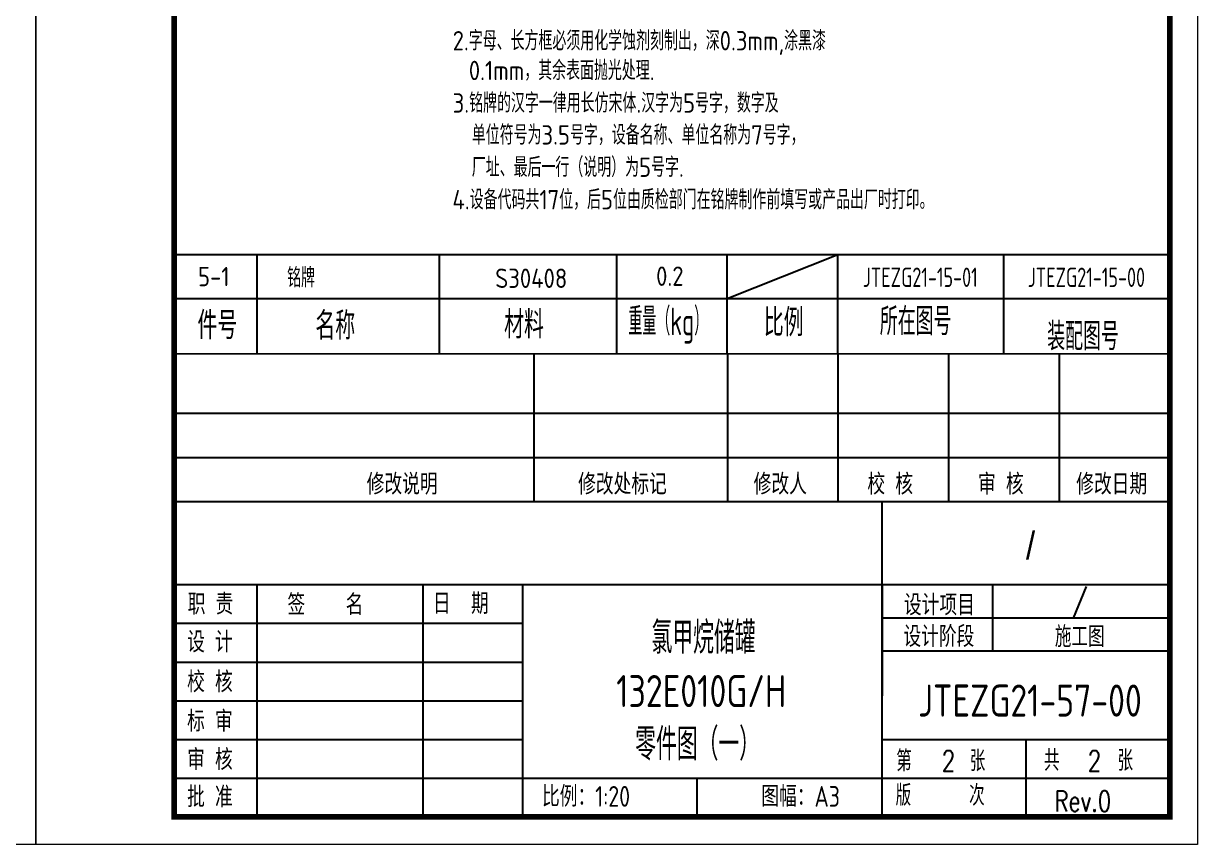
# Model space of a CAD drawing. Header units: millimetres. Extents: x 35105 to 485432, y -50286 to 1224.
# Drawn here: x 481187 to 485432, y -50233 to -47264 of the extents above; entities that cross this region are included whole.
import ezdxf
from ezdxf.enums import TextEntityAlignment as Align

# ---------------------------------------------------------------- set-up
doc = ezdxf.new("R2010")
doc.units = ezdxf.units.MM
doc.layers.get('0').update_dxf_attribs({"lineweight": 18})
doc.layers.add('04细实线', color=1, linetype='Continuous', lineweight=13)
for name, color, linetype in [('BORDER', 7, 'Continuous'), ('DIM', 6, 'Continuous'), ('TXT', 3, 'Continuous'), ('中粗线', 7, 'Continuous')]:
    doc.layers.add(name, color=color, linetype=linetype)
doc.styles.add('HZ', font='gbenor.shx', dxfattribs={"width": 0.9, "bigfont": 'gbcbig.shx'})
doc.styles.add('HZTXT', font='ascii.shx', dxfattribs={"width": 0.9, "bigfont": 'bdihz.shx'})
doc.styles.add('PC_TEXTSTYLE', font='romans.shx', dxfattribs={"width": 0.8, "bigfont": 'hzfs.shx'})
doc.styles.add('SBHZ', font='tcc_simp.shx', dxfattribs={"width": 0.85, "bigfont": 'tcc_hzdx.shx'})

msp = doc.modelspace()

# ---------------------------------------------------------------- linework, layer by layer
at = {"color": 3}
msp.add_line((481731.57739, -48152.94845), (481731.57739, -48512.81965), dxfattribs=at)
for points in [[(477032.1069, -44292.81965), (481232.1069, -44292.81965), (481232.1069, -50232.81965), (477032.1069, -50232.81965)], [(481232.1069, -44292.81965), (485432.1069, -44292.81965), (485432.1069, -50232.81965), (481232.1069, -50232.81965)]]:
    msp.add_lwpolyline(points, close=True)
at = {"layer": '04细实线', "color": 3, "lineweight": -3}
msp.add_line((483731.77058, -48258.76781), (484131.62748, -48098.82507), dxfattribs=at)
for points in [[(482031.47006, -48458.69626), (482031.47006, -48098.82507)], [(482691.91946, -48458.69626), (482691.91946, -48098.82507)], [(483331.91371, -48458.69626), (483331.91371, -48098.82507)], [(483731.77058, -48458.69626), (483731.77058, -48098.82507)], [(484131.62748, -48458.69626), (484131.62748, -48098.82507)], [(484732.32157, -48458.69626), (484732.32157, -48098.82507)], [(481731.57739, -48258.76781), (485332.1069, -48258.76781)]]:
    msp.add_lwpolyline(points, dxfattribs=at)
at = {"layer": 'BORDER', "color": 4, "linetype": 'Continuous', "lineweight": -3, "ltscale": 5, "const_width": 20}
msp.add_lwpolyline([(481732.1069, -44392.81965), (485332.1069, -44392.81965), (485332.1069, -50132.81965), (481732.1069, -50132.81965)], close=True, dxfattribs=at)
at = {"layer": 'DIM', "color": 3}
for p, q in [((481732.1069, -48992.81965), (485332.1069, -48992.81965)), ((484292.1069, -50132.81965), (484292.1069, -48992.81965)), ((481732.1069, -49292.81965), (485332.1069, -49292.81965)), ((482992.1069, -50132.81965), (482992.1069, -49292.81965))]:
    msp.add_line(p, q, dxfattribs=at)
at = {"layer": 'DIM', "color": 3, "const_width": 6}
msp.add_lwpolyline([(485331.88547, -48458.69626), (481731.88547, -48458.69626)], dxfattribs=at)
at = {"layer": 'TXT'}
for p, q in [((483032.1069, -48458.69626), (483032.1069, -48992.81965)), ((483732.1069, -48458.69626), (483732.1069, -48992.81965)), ((484132.1069, -48458.69626), (484132.1069, -48992.81965)), ((484532.1069, -48458.69626), (484532.1069, -48992.81965)), ((484932.1069, -48458.69626), (484932.1069, -48992.81965)), ((481732.1069, -48672.81965), (485332.1069, -48672.81965)), ((481732.1069, -48832.81965), (485332.1069, -48832.81965)), ((482032.32832, -50132.81965), (482032.32832, -49292.81965)), ((482632.1069, -50132.81965), (482632.1069, -49292.81965)), ((484292.1069, -49292.81965), (484292.1069, -49694.86666)), ((484692.1069, -49532.81965), (484692.1069, -49292.81965)), ((481732.1069, -49432.81965), (482992.1069, -49432.81965)), ((484292.1069, -49412.81965), (485332.03949, -49412.81965)), ((484292.1069, -49532.81965), (485332.1069, -49532.81965)), ((481732.1069, -49572.81965), (482992.1069, -49572.81965)), ((481732.1069, -49712.81965), (482992.1069, -49712.81965)), ((481732.1069, -49852.81965), (482992.1069, -49852.81965)), ((484292.1069, -49852.81965), (485332.1069, -49852.81965)), ((484812.1069, -50132.81965), (484812.1069, -49852.81965)), ((481732.1069, -49992.81965), (485332.1069, -49992.81965)), ((483621.54375, -49992.81965), (483621.54375, -50132.81965))]:
    msp.add_line(p, q, dxfattribs=at)
at = {"layer": '中粗线', "color": 3, "lineweight": -3}
msp.add_lwpolyline([(481731.57739, -48098.82507), (485332.1069, -48098.82507)], dxfattribs=at)

# ---------------------------------------------------------------- texts
at = {"color": 3, "lineweight": 25, "style": 'HZ'}
for s, p in [('2.字母、长方框必须用化学蚀剂刻制出，深0.3mm,涂黑漆', (482738.90974, -47361.24946)), ('0.1mm，其余表面抛光处理.', (482797.32899, -47468.81347)), ('3.铭牌的汉字一律用长仿宋体.汉字为5号字，数字及', (482738.90974, -47586.45787)), ('单位符号为3.5号字，设备名称、单位名称为7号字，', (482808.10761, -47701.93446)), ('厂址、最后一行（说明）为5号字.', (482808.10761, -47818.63847)), ('4.设备代码共17位，后5位由质检部门在铭牌制作前填写或产品出厂时打印。', (482738.0801, -47935.91328))]:
    msp.add_text(s, height=70, dxfattribs=at).set_placement(p)
at = {"layer": '04细实线', "color": 3, "style": 'HZ'}
for s, p in [('5-1', (481875.20696, -48214.16667)), ('S30408', (483023.15582, -48220.2361)), ('0.2', (483524.13124, -48212.72401))]:
    msp.add_text(s, height=70, dxfattribs=at).set_placement(p, align=Align.CENTER)
for s, height, p in [('铭牌', 70, (482140.36972, -48217.89712)), ('件号', 100, (481816.13605, -48405.50791)), ('名称', 100, (482242.4456, -48406.90828)), ('材料', 100, (482924.81579, -48403.05435)), ('比例', 100, (483863.87019, -48395.3827))]:
    msp.add_text(s, height=height, dxfattribs=at).set_placement(p)
at = {"layer": '04细实线', "color": 4, "style": 'HZ', "width": 0.8}
for s, p in [('JTEZG21-15-01', (484429.67957, -48216.62505)), ('JTEZG21-15-00', (485030.37366, -48216.79968))]:
    msp.add_text(s, height=70, dxfattribs=at).set_placement(p, align=Align.CENTER)
at = {"layer": '04细实线', "color": 3, "style": 'HZ'}
for s, width, p in [('重量（kg）', 0.7, (483374.39798, -48391.20654)), ('所在图号', 0.9, (484283.28936, -48391.20654)), ('装配图号', 0.9, (484888.63234, -48445.32993))]:
    msp.add_text(s, height=100, dxfattribs=dict(at, width=width)).set_placement(p)
at = {"layer": 'TXT'}
for s, style, width, p in [('修改说明', 'HZTXT', 0.9, (482428.08102, -48967.32413)), ('修改处标记', 'HZTXT', 0.9, (483192.52069, -48967.32413)), ('修改人', 'HZTXT', 0.9, (483827.2179, -48967.32413)), ('校 核', 'HZTXT', 0.9, (484238.44038, -48967.32413)), ('审 核', 'HZTXT', 0.9, (484638.44038, -48967.32413)), ('修改日期', 'HZTXT', 0.9, (484993.55032, -48967.32413)), ('职 责', 'HZTXT', 0.9, (481780.80434, -49401.20163)), ('签    名', 'HZTXT', 0.9, (482141.50917, -49403.26641)), ('日  期', 'HZTXT', 0.9, (482667.72735, -49399.13658)), ('设计项目', 'HZTXT', 0.9, (484370.41657, -49404.13022)), ('设计阶段', 'HZTXT', 0.9, (484368.69588, -49518.12969)), ('设 计', 'HZTXT', 0.9, (481778.73797, -49538.21812)), ('校 核', 'HZTXT', 0.9, (481778.73797, -49682.37547)), ('标 审', 'HZTXT', 0.9, (481778.73797, -49824.52281)), ('审 核', 'HZTXT', 0.9, (481778.73797, -49963.41291)), ('第     张', 'PC_TEXTSTYLE', 0.75, (484342.77911, -49967.74591)), ('2', 'PC_TEXTSTYLE', 0.75, (484507.89487, -49967.74591)), ('共     张', 'PC_TEXTSTYLE', 0.75, (484876.92546, -49966.3709)), ('2', 'PC_TEXTSTYLE', 0.75, (485035.39514, -49967.74591)), ('批 准', 'HZTXT', 0.9, (481778.73797, -50098.0788)), ('比例：1:20', 'HZTXT', 0.9, (483061.85225, -50096.28251)), ('图幅：A3', 'HZTXT', 0.9, (483854.85238, -50096.28251)), ('版     次', 'PC_TEXTSTYLE', 0.75, (484340.47962, -50092.38524)), ('Rev.0', 'PC_TEXTSTYLE', 0.75, (484914.52251, -50113.32399))]:
    msp.add_text(s, height=75, dxfattribs=dict(at, style=style, width=width)).set_placement(p)
for s, height, style, width, p in [('/', 100, 'SBHZ', 0.9, (484828.34115, -49149.8984)), ('/', 75, 'PC_TEXTSTYLE', 0.8, (485006.02249, -49357.23206)), ('氯甲烷储罐', 116.000004, 'HZ', 0.9, (483645.95249, -49478.9807)), ('施工图', 75, 'PC_TEXTSTYLE', 0.8, (485006.02249, -49477.23206)), ('132E010G/H', 116.000004, 'HZ', 0.9, (483637.64156, -49677.70838)), ('JTEZG21-57-00', 116.0000038, 'HZ', 0.9, (484826.24062, -49712.14092)), ('零件图（一）', 116.000004, 'HZ', 0.9, (483624.59878, -49864.00559))]:
    msp.add_text(s, height=height, dxfattribs=dict(at, style=style, width=width)).set_placement(p, align=Align.MIDDLE)

doc.saveas('drawing.dxf')
